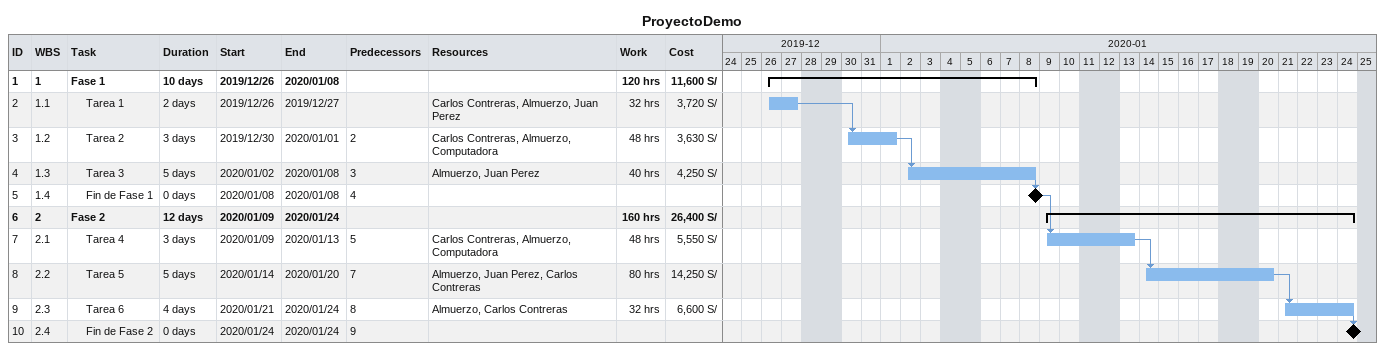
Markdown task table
ProyectoDemo

| ID | WBS | Task | Duration | Start | Finish | Predecessors | Resources | Work (h) | Cost (S/) |
|---|---|---|---|---|---|---|---|---|---|
| 1 | 1 | **Fase 1** | 10d | 2019-12-26 | 2020-01-08 |  |  | 120 | 11600 |
| 2 | 1.1 | Tarea 1 | 2d | 2019-12-26 | 2019-12-27 |  | Carlos Contreras, Almuerzo, Juan Perez | 32 | 3720 |
| 3 | 1.2 | Tarea 2 | 3d | 2019-12-30 | 2020-01-01 | 2 | Carlos Contreras, Almuerzo, Computadora | 48 | 3630 |
| 4 | 1.3 | Tarea 3 | 5d | 2020-01-02 | 2020-01-08 | 3 | Almuerzo, Juan Perez | 40 | 4250 |
| 5 | 1.4 | Fin de Fase 1 | 0d | 2020-01-08 | 2020-01-08 | 4 |  |  |  |
| 6 | 2 | **Fase 2** | 12d | 2020-01-09 | 2020-01-24 |  |  | 160 | 26400 |
| 7 | 2.1 | Tarea 4 | 3d | 2020-01-09 | 2020-01-13 | 5 | Carlos Contreras, Almuerzo, Computadora | 48 | 5550 |
| 8 | 2.2 | Tarea 5 | 5d | 2020-01-14 | 2020-01-20 | 7 | Almuerzo, Juan Perez, Carlos Contreras | 80 | 14250 |
| 9 | 2.3 | Tarea 6 | 4d | 2020-01-21 | 2020-01-24 | 8 | Almuerzo, Carlos Contreras | 32 | 6600 |
| 10 | 2.4 | Fin de Fase 2 | 0d | 2020-01-24 | 2020-01-24 | 9 |  |  |  |
